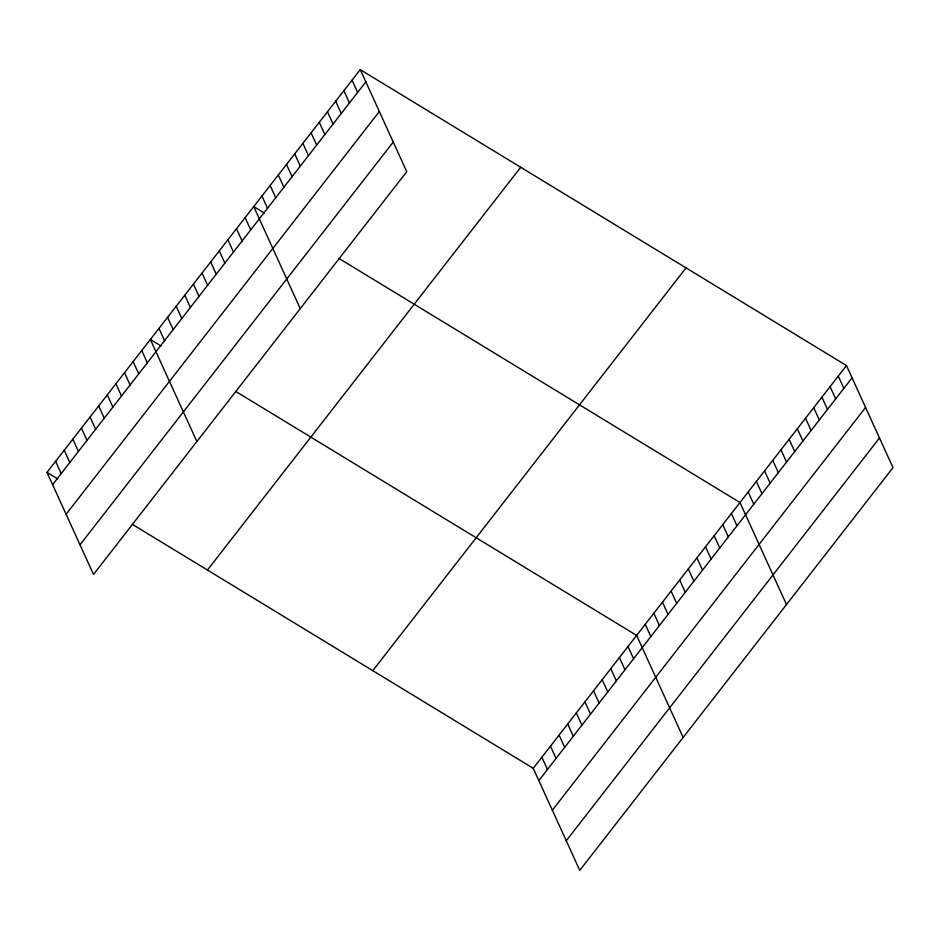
<?xml version="1.0" encoding="UTF-8"?>
<svg xmlns="http://www.w3.org/2000/svg" width="940" height="940" viewBox="0 0 940 940"><rect width="100%" height="100%" fill="white"/><g stroke="black" fill="none" stroke-linecap="round" stroke-linejoin="round"><path stroke-width="1.41" d="M360.243 69.619L406.75 171.679L93.507 574.446L47 472.385L360.243 69.619L846.494 365.554L893 467.615L579.757 870.381L533.25 768.321L132.575 524.473M52.593 484.64L365.825 81.886M66.094 514.274L379.325 111.519M80.006 544.812L393.249 142.046M207.458 570.039L520.701 167.285M372.792 670.667L686.024 267.9M533.25 768.321L846.494 365.554M538.843 780.576L852.075 377.821M552.344 810.209L865.587 407.455M566.256 840.748L879.499 437.981M264.434 213.075L253.741 206.565L300.248 308.614M339.316 258.653L739.991 502.501L786.498 604.549M161.069 345.99L150.365 339.469L196.883 441.53M235.952 391.557L636.627 635.405L683.133 737.465M47 472.385L57.693 478.895M838.304 376.094L843.885 388.349M830.102 386.622L835.695 398.889M821.913 397.162L827.505 409.417M813.723 407.69L819.304 419.957M805.533 418.23L811.114 430.485M797.332 428.757L802.925 441.024M789.142 439.297L794.735 451.553M780.952 449.825L786.545 462.092M772.762 460.365L778.343 472.62M764.573 470.893L770.154 483.16M756.371 481.433L761.964 493.688M748.181 491.961L753.774 504.228M731.379 513.569L736.96 525.836M722.766 524.649L728.347 536.916M714.153 535.73L719.735 547.985M705.529 546.798L711.122 559.065M696.916 557.878L702.509 570.134M688.303 568.959L693.896 581.214M679.691 580.027L685.284 592.294M671.078 591.107L676.671 603.363M662.465 602.188L668.046 614.443M653.852 613.256L659.434 625.523M645.24 624.336L650.821 636.591M628.002 646.485L633.595 658.752M619.389 657.565L624.982 669.82M352.042 80.159L357.635 92.414M610.777 668.634L616.37 680.901M343.852 90.687L349.445 102.954M602.164 679.714L607.757 691.969M335.662 101.226L341.244 113.481M593.551 690.794L599.144 703.05M327.473 111.754L333.054 124.021M584.938 701.863L590.52 714.13M319.271 122.294L324.864 134.549M576.326 712.943L581.907 725.198M311.081 132.822L316.674 145.089M567.713 724.011L573.294 736.279M302.892 143.362L308.485 155.617M294.702 153.89L300.283 166.157M559.1 735.092L564.682 747.359M286.512 164.429L292.093 176.685M550.476 746.172L556.069 758.427M278.311 174.958L283.904 187.225M541.863 757.241L547.456 769.508M270.121 185.497L275.714 197.753M261.931 196.025L267.512 208.292M245.129 217.633L250.71 229.9M236.504 228.714L242.097 240.981M227.891 239.794L233.484 252.049M219.279 250.863L224.871 263.13M210.666 261.943L216.259 274.198M202.053 273.023L207.646 285.278M193.44 284.091L199.022 296.358M184.828 295.172L190.409 307.427M176.215 306.252L181.796 318.507M167.602 317.321L173.183 329.588M158.978 328.401L164.571 340.656M141.752 350.549L147.345 362.816M133.139 361.63L138.732 373.885M124.527 372.698L130.119 384.965M115.914 383.779L121.495 396.034M107.301 394.859L112.882 407.114M98.688 405.927L104.269 418.194M90.076 417.007L95.657 429.263M81.451 428.076L87.044 440.343M72.838 439.156L78.431 451.423M64.225 450.237L69.819 462.492M55.613 461.305L61.206 473.572"/></g></svg>
